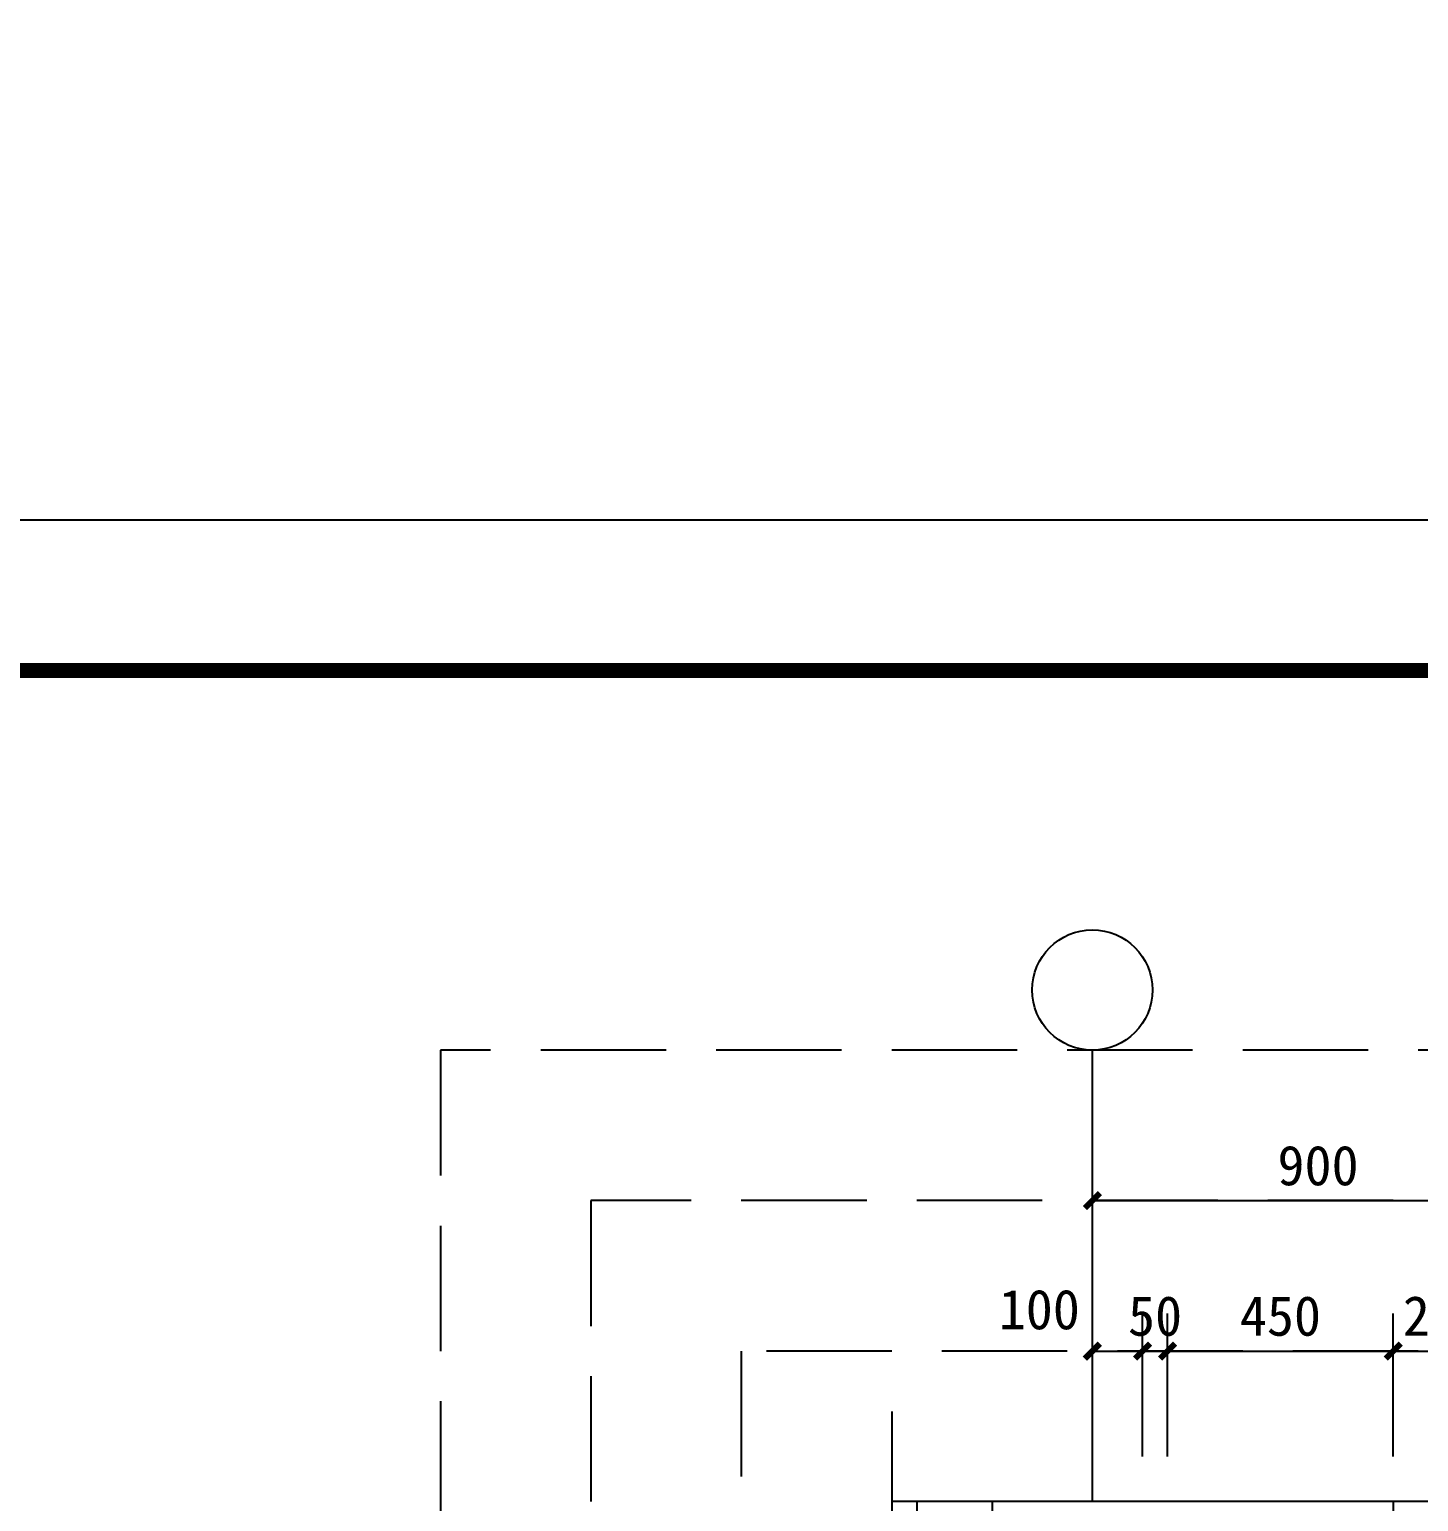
# Model space of a CAD drawing. Header units: millimetres. Extents: x -15 to 66915, y -15 to 18798.
# Drawn here: x 40196 to 42966, y 15863 to 18798 of the extents above; entities that cross this region are included whole.
import ezdxf
from ezdxf.enums import TextEntityAlignment as Align
from ezdxf.xclip import XClip

# ---------------------------------------------------------------- set-up
doc = ezdxf.new("R2010")
doc.units = ezdxf.units.MM
doc.header["$LTSCALE"] = 1000
doc.header["$XCLIPFRAME"] = 2
doc.linetypes.add('DASH', pattern=[0.35, 0.25, -0.1])
doc.layers.get('Defpoints').update_dxf_attribs({"color": 4, "linetype": 'DASH'})
for name, color, linetype in [('1#2#楼$0$A-ANNO-AXIS', 3, 'Continuous'), ('1#2#楼$0$A-ANNO-DIMS', 3, 'Continuous'), ('1#2#楼$0$A-ANNO-SYMB', 3, 'Continuous'), ('105-墙体$0$A-WALL-INSL', 241, 'Continuous'), ('A1+无手签$0$A-ANNO-TTLB', 7, 'Continuous'), ('AXIS_TEXT', 7, 'Continuous'), ('变形缝-1$0$A-WALL-INSL', 241, 'Continuous')]:
    doc.layers.add(name, color=color, linetype=linetype)
doc.styles.add('1#2#楼$0$_TCH_DIM_T3', font='')
doc.styles.add('COMPLEX', font='COMPLEX')
doc.styles.get('1#2#楼$0$_TCH_DIM_T3').set_extended_font_data('SimSun')
doc.dimstyles.new('1#2#楼$0$_TCH_ARCH&&30', dxfattribs={"dimtxt": 79.303797, "dimasz": 30, "dimexe": 75, "dimexo": 90, "dimgap": 30, "dimtad": 1, "dimdec": 0, "dimzin": 0, "dimdsep": 46, "dimtxsty": '1#2#楼$0$_TCH_DIM_T3', "dimblk": '1#2#楼$0$_ArchTick', "dimcen": 0.09, "dimclrt": 7, "dimazin": 2, "dimtfac": 1, "dimtdec": 0, "dimtix": 1, "dimtmove": 2, "dimatfit": 3, "dimfxl": 100, "dimtolj": 1, "dimtzin": 0, "dimarcsym": 0})

# ---------------------------------------------------------------- blocks, each defined once
blk = doc.blocks.new('105-墙体')
at = {"layer": '105-墙体$0$A-WALL-INSL'}
blk.add_line((-600, 11420), (-600, 8000), dxfattribs=at)
blk = doc.blocks.new('变形缝-1')
at = {"layer": '变形缝-1$0$A-WALL-INSL'}
blk.add_line((200, 6300), (200, 4100.3), dxfattribs=at)
blk = doc.blocks.new('1#2#楼$0$bhgtfv')
ref = blk.add_blockref('105-墙体', (-6450, -10150), dxfattribs=dict(xscale=-1))
XClip(ref).set_block_clipping_path([(350, -2100.286610051), (-10450.0000000001, -2100), (-10449.9999999991, 4300.0000000001), (-7750, 4299.9999999999), (-7750, 11799.713389949), (349.9999999998, 11799.713389949)])
blk.add_blockref('变形缝-1', (-6850, -7950.3))
blk = doc.blocks.new('1#2#楼$0$_ArchTick')
at = {"color": 0, "linetype": 'ByBlock', "const_width": 0.4}
blk.add_lwpolyline([(-0.5, -0.5), (0.5, 0.5)], dxfattribs=at)
blk = doc.blocks.new('*D568')
at = {"layer": '1#2#楼$0$A-ANNO-DIMS', "color": 0, "lineweight": -2, "transparency": 16777216}
for p, q in [((42915.5, 15952.7), (42915.5, 16237.7)), ((43115.5, 15952.7), (43115.5, 16237.7)), ((42915.5, 16162.7), (42885.5, 16162.7)), ((42915.5, 16162.7), (43115.5, 16162.7)), ((43115.5, 16162.7), (43145.5, 16162.7))]:
    blk.add_line(p, q, dxfattribs=at)
at = {"layer": 'Defpoints', "color": 0, "transparency": 16777216}
for p in [(43115.5, 16162.7), (42915.5, 15862.7), (43115.5, 15862.7)]:
    blk.add_point(p, dxfattribs=at)
at = {"layer": '1#2#楼$0$A-ANNO-DIMS', "color": 0, "lineweight": -2, "transparency": 16777216, "xscale": 30, "yscale": 30, "zscale": 30}
blk.add_blockref('1#2#楼$0$_ArchTick', (42915.5, 16162.7), dxfattribs=at)
at = {"layer": '1#2#楼$0$A-ANNO-DIMS', "color": 0, "lineweight": -2, "transparency": 16777216, "xscale": 30, "yscale": 30, "zscale": 30, "rotation": 180}
blk.add_blockref('1#2#楼$0$_ArchTick', (43115.5, 16162.7), dxfattribs=at)
at = {"layer": '1#2#楼$0$A-ANNO-DIMS', "color": 7, "transparency": 16777216, "insert": (43015.5, 16232.3), "char_height": 79.3, "attachment_point": 5, "style": '1#2#楼$0$_TCH_DIM_T3'}
blk.add_mtext('\\A1;200', dxfattribs=at)
blk = doc.blocks.new('*D569')
at = {"layer": '1#2#楼$0$A-ANNO-DIMS', "color": 0, "lineweight": -2, "transparency": 16777216}
for p, q in [((42465.5, 15952.7), (42465.5, 16237.7)), ((42915.5, 15952.7), (42915.5, 16237.7)), ((42465.5, 16162.7), (42915.5, 16162.7))]:
    blk.add_line(p, q, dxfattribs=at)
at = {"layer": 'Defpoints', "color": 0, "transparency": 16777216}
for p in [(42915.5, 16162.7), (42465.5, 15862.7), (42915.5, 15862.7)]:
    blk.add_point(p, dxfattribs=at)
at = {"layer": '1#2#楼$0$A-ANNO-DIMS', "color": 0, "lineweight": -2, "transparency": 16777216, "xscale": 30, "yscale": 30, "zscale": 30, "rotation": 180}
blk.add_blockref('1#2#楼$0$_ArchTick', (42465.5, 16162.7), dxfattribs=at)
at = {"layer": '1#2#楼$0$A-ANNO-DIMS', "color": 0, "lineweight": -2, "transparency": 16777216, "xscale": 30, "yscale": 30, "zscale": 30}
blk.add_blockref('1#2#楼$0$_ArchTick', (42915.5, 16162.7), dxfattribs=at)
at = {"layer": '1#2#楼$0$A-ANNO-DIMS', "color": 7, "transparency": 16777216, "insert": (42690.5, 16232.3), "char_height": 79.3, "attachment_point": 5, "style": '1#2#楼$0$_TCH_DIM_T3'}
blk.add_mtext('\\A1;450', dxfattribs=at)
blk = doc.blocks.new('*D570')
at = {"layer": '1#2#楼$0$A-ANNO-DIMS', "color": 0, "lineweight": -2, "transparency": 16777216}
for p, q in [((42415.5, 15952.7), (42415.5, 16237.7)), ((42465.5, 15952.7), (42465.5, 16237.7)), ((42415.5, 16162.7), (42385.5, 16162.7)), ((42415.5, 16162.7), (42465.5, 16162.7)), ((42465.5, 16162.7), (42495.5, 16162.7))]:
    blk.add_line(p, q, dxfattribs=at)
at = {"layer": 'Defpoints', "color": 0, "transparency": 16777216}
for p in [(42465.5, 16162.7), (42415.5, 15862.7), (42465.5, 15862.7)]:
    blk.add_point(p, dxfattribs=at)
at = {"layer": '1#2#楼$0$A-ANNO-DIMS', "color": 0, "lineweight": -2, "transparency": 16777216, "xscale": 30, "yscale": 30, "zscale": 30}
blk.add_blockref('1#2#楼$0$_ArchTick', (42415.5, 16162.7), dxfattribs=at)
at = {"layer": '1#2#楼$0$A-ANNO-DIMS', "color": 0, "lineweight": -2, "transparency": 16777216, "xscale": 30, "yscale": 30, "zscale": 30, "rotation": 180}
blk.add_blockref('1#2#楼$0$_ArchTick', (42465.5, 16162.7), dxfattribs=at)
at = {"layer": '1#2#楼$0$A-ANNO-DIMS', "color": 7, "transparency": 16777216, "insert": (42440.5, 16232.3), "char_height": 79.3, "attachment_point": 5, "style": '1#2#楼$0$_TCH_DIM_T3'}
blk.add_mtext('\\A1;50', dxfattribs=at)
blk = doc.blocks.new('*D571')
at = {"layer": '1#2#楼$0$A-ANNO-DIMS', "color": 0, "lineweight": -2, "transparency": 16777216}
for p, q in [((42315.5, 15952.7), (42315.5, 16237.7)), ((42415.5, 15952.7), (42415.5, 16237.7)), ((42315.5, 16162.7), (42415.5, 16162.7))]:
    blk.add_line(p, q, dxfattribs=at)
at = {"layer": 'Defpoints', "color": 0, "transparency": 16777216}
for p in [(42415.5, 16162.7), (42315.5, 15862.7), (42415.5, 15862.7)]:
    blk.add_point(p, dxfattribs=at)
at = {"layer": '1#2#楼$0$A-ANNO-DIMS', "color": 0, "lineweight": -2, "transparency": 16777216, "xscale": 30, "yscale": 30, "zscale": 30, "rotation": 180}
blk.add_blockref('1#2#楼$0$_ArchTick', (42315.5, 16162.7), dxfattribs=at)
at = {"layer": '1#2#楼$0$A-ANNO-DIMS', "color": 0, "lineweight": -2, "transparency": 16777216, "xscale": 30, "yscale": 30, "zscale": 30}
blk.add_blockref('1#2#楼$0$_ArchTick', (42415.5, 16162.7), dxfattribs=at)
at = {"layer": '1#2#楼$0$A-ANNO-DIMS', "color": 7, "transparency": 16777216, "insert": (42209.7, 16245.2), "char_height": 79.3, "attachment_point": 5, "style": '1#2#楼$0$_TCH_DIM_T3'}
blk.add_mtext('\\A1;100', dxfattribs=at)
blk = doc.blocks.new('*D574')
at = {"layer": '1#2#楼$0$A-ANNO-DIMS', "color": 0, "lineweight": -2, "transparency": 16777216}
for p, q in [((42315.5, 15952.7), (42315.5, 16537.7)), ((43215.5, 15952.7), (43215.5, 16537.7)), ((42315.5, 16462.7), (43215.5, 16462.7))]:
    blk.add_line(p, q, dxfattribs=at)
at = {"layer": 'Defpoints', "color": 0, "transparency": 16777216}
for p in [(43215.5, 16462.7), (42315.5, 15862.7), (43215.5, 15862.7)]:
    blk.add_point(p, dxfattribs=at)
at = {"layer": '1#2#楼$0$A-ANNO-DIMS', "color": 0, "lineweight": -2, "transparency": 16777216, "xscale": 30, "yscale": 30, "zscale": 30, "rotation": 180}
blk.add_blockref('1#2#楼$0$_ArchTick', (42315.5, 16462.7), dxfattribs=at)
at = {"layer": '1#2#楼$0$A-ANNO-DIMS', "color": 0, "lineweight": -2, "transparency": 16777216, "xscale": 30, "yscale": 30, "zscale": 30}
blk.add_blockref('1#2#楼$0$_ArchTick', (43215.5, 16462.7), dxfattribs=at)
at = {"layer": '1#2#楼$0$A-ANNO-DIMS', "color": 7, "transparency": 16777216, "insert": (42765.5, 16532.3), "char_height": 79.3, "attachment_point": 5, "style": '1#2#楼$0$_TCH_DIM_T3'}
blk.add_mtext('\\A1;900', dxfattribs=at)
blk = doc.blocks.new('_AXISO')
blk.add_circle((0, 0), 0.5)
at = {"layer": 'AXIS_TEXT', "style": 'COMPLEX', "width": 1.041667}
blk.add_attdef('A', text='', height=0.56, dxfattribs=at).set_placement((-0.25, -0.28), (0.25, -0.28), align=Align.FIT)
blk = doc.blocks.new('3#~5#楼')
at = {"layer": 'Defpoints'}
for points in [[(31230, 17820), (66900, 17820), (66900, 0), (31230, 0)], [(31980, 300), (64650, 300), (64650, 17520), (31980, 17520)]]:
    blk.add_lwpolyline(points, close=True, dxfattribs=at)
blk = doc.blocks.new('厨卫大样-无障碍')
at = {"layer": 'Defpoints'}
for points in [[(31230, 17820), (66900, 17820), (66900, 0), (31230, 0)], [(31980, 300), (64650, 300), (64650, 17520), (31980, 17520)]]:
    blk.add_lwpolyline(points, close=True, dxfattribs=at)
blk = doc.blocks.new('1#2#楼')
ref = blk.add_blockref('1#2#楼$0$bhgtfv', (48765.5, 17612.7))
XClip(ref).set_block_clipping_path([(-6850, -6150.0000760176), (-2600, -1749.9997476638)])
at = {"layer": '1#2#楼$0$A-ANNO-AXIS', "xscale": 240, "yscale": 240, "zscale": 240}
blk.add_blockref('_AXISO', (42315.5, 16882.7), dxfattribs=at)
at = {"layer": '1#2#楼$0$A-ANNO-AXIS'}
blk.add_line((42315.5, 15862.7), (42315.5, 16762.7), dxfattribs=at)
at = {"layer": '1#2#楼$0$A-ANNO-SYMB'}
blk.add_lwpolyline([(41915.5, 16042.4), (41915.5, 13696.3), (41978.5, 13673.3), (41852.5, 13651.1), (41915.5, 13628.8), (41915.5, 11282.7)], dxfattribs=at)
at = {"layer": 'Defpoints'}
for points in [[(31230, 17820), (66900, 17820), (66900, 0), (31230, 0)], [(31980, 300), (64650, 300), (64650, 17520), (31980, 17520)], [(41015.5, 10562.7), (47065.5, 10562.7), (47065.5, 16762.7), (41015.5, 16762.7)], [(41315.5, 10862.7), (46765.5, 10862.7), (46765.5, 16462.7), (41315.5, 16462.7)], [(41615.5, 11162.7), (46465.5, 11162.7), (46465.5, 16162.7), (41615.5, 16162.7)]]:
    blk.add_lwpolyline(points, close=True, dxfattribs=at)
at = {"layer": 'Defpoints', "ltscale": 800}
blk.add_lwpolyline([(41915.5, 11462.7), (46165.5, 11462.7), (46165.5, 15862.7), (41915.5, 15862.7)], close=True, dxfattribs=at)
at = {"layer": '1#2#楼$0$A-ANNO-DIMS'}
for p1, p2, distance, picture, middle in [((42315.5, 15862.7), (43215.5, 15862.7), 600, '*D574', (42765.5, 16532.3)), ((42415.5, 15862.7), (42465.5, 15862.7), 300, '*D570', (42440.5, 16232.3)), ((42465.5, 15862.7), (42915.5, 15862.7), 300, '*D569', (42690.5, 16232.3)), ((42915.5, 15862.7), (43115.5, 15862.7), 300, '*D568', (43015.5, 16232.3))]:
    dim = blk.add_aligned_dim(p1=p1, p2=p2, distance=distance, dimstyle='1#2#楼$0$_TCH_ARCH&&30', dxfattribs=at)
    dim.commit()
    dim.dimension.update_dxf_attribs({"geometry": picture, "text_midpoint": middle})
dim = blk.add_linear_dim(base=(42415.5, 16162.7), p1=(42315.5, 15862.7), p2=(42415.5, 15862.7), angle=0, dimstyle='1#2#楼$0$_TCH_ARCH&&30', dxfattribs=at)
dim.commit()
dim.dimension.update_dxf_attribs({"geometry": '*D571', "text_midpoint": (42209.7, 16245.2), "dimtype": 161})

msp = doc.modelspace()

# ---------------------------------------------------------------- block references
msp.add_blockref('1#2#楼', (0, 0))

# ---------------------------------------------------------------- next in the draw order: block references
msp.add_blockref('3#~5#楼', (0, 0))

# ---------------------------------------------------------------- next in the draw order: block references
msp.add_blockref('厨卫大样-无障碍', (0, 0))

# ---------------------------------------------------------------- next in the draw order: linework, layer by layer
at = {"layer": 'A1+无手签$0$A-ANNO-TTLB'}
msp.add_lwpolyline([(31230, 0), (31230, 17820), (66900, 17820), (66900, 0)], close=True, dxfattribs=at)
at = {"layer": 'A1+无手签$0$A-ANNO-TTLB', "const_width": 30}
msp.add_lwpolyline([(31980, 300), (66600, 300), (66600, 17520), (31980, 17520)], close=True, dxfattribs=at)

doc.saveas('drawing.dxf')
